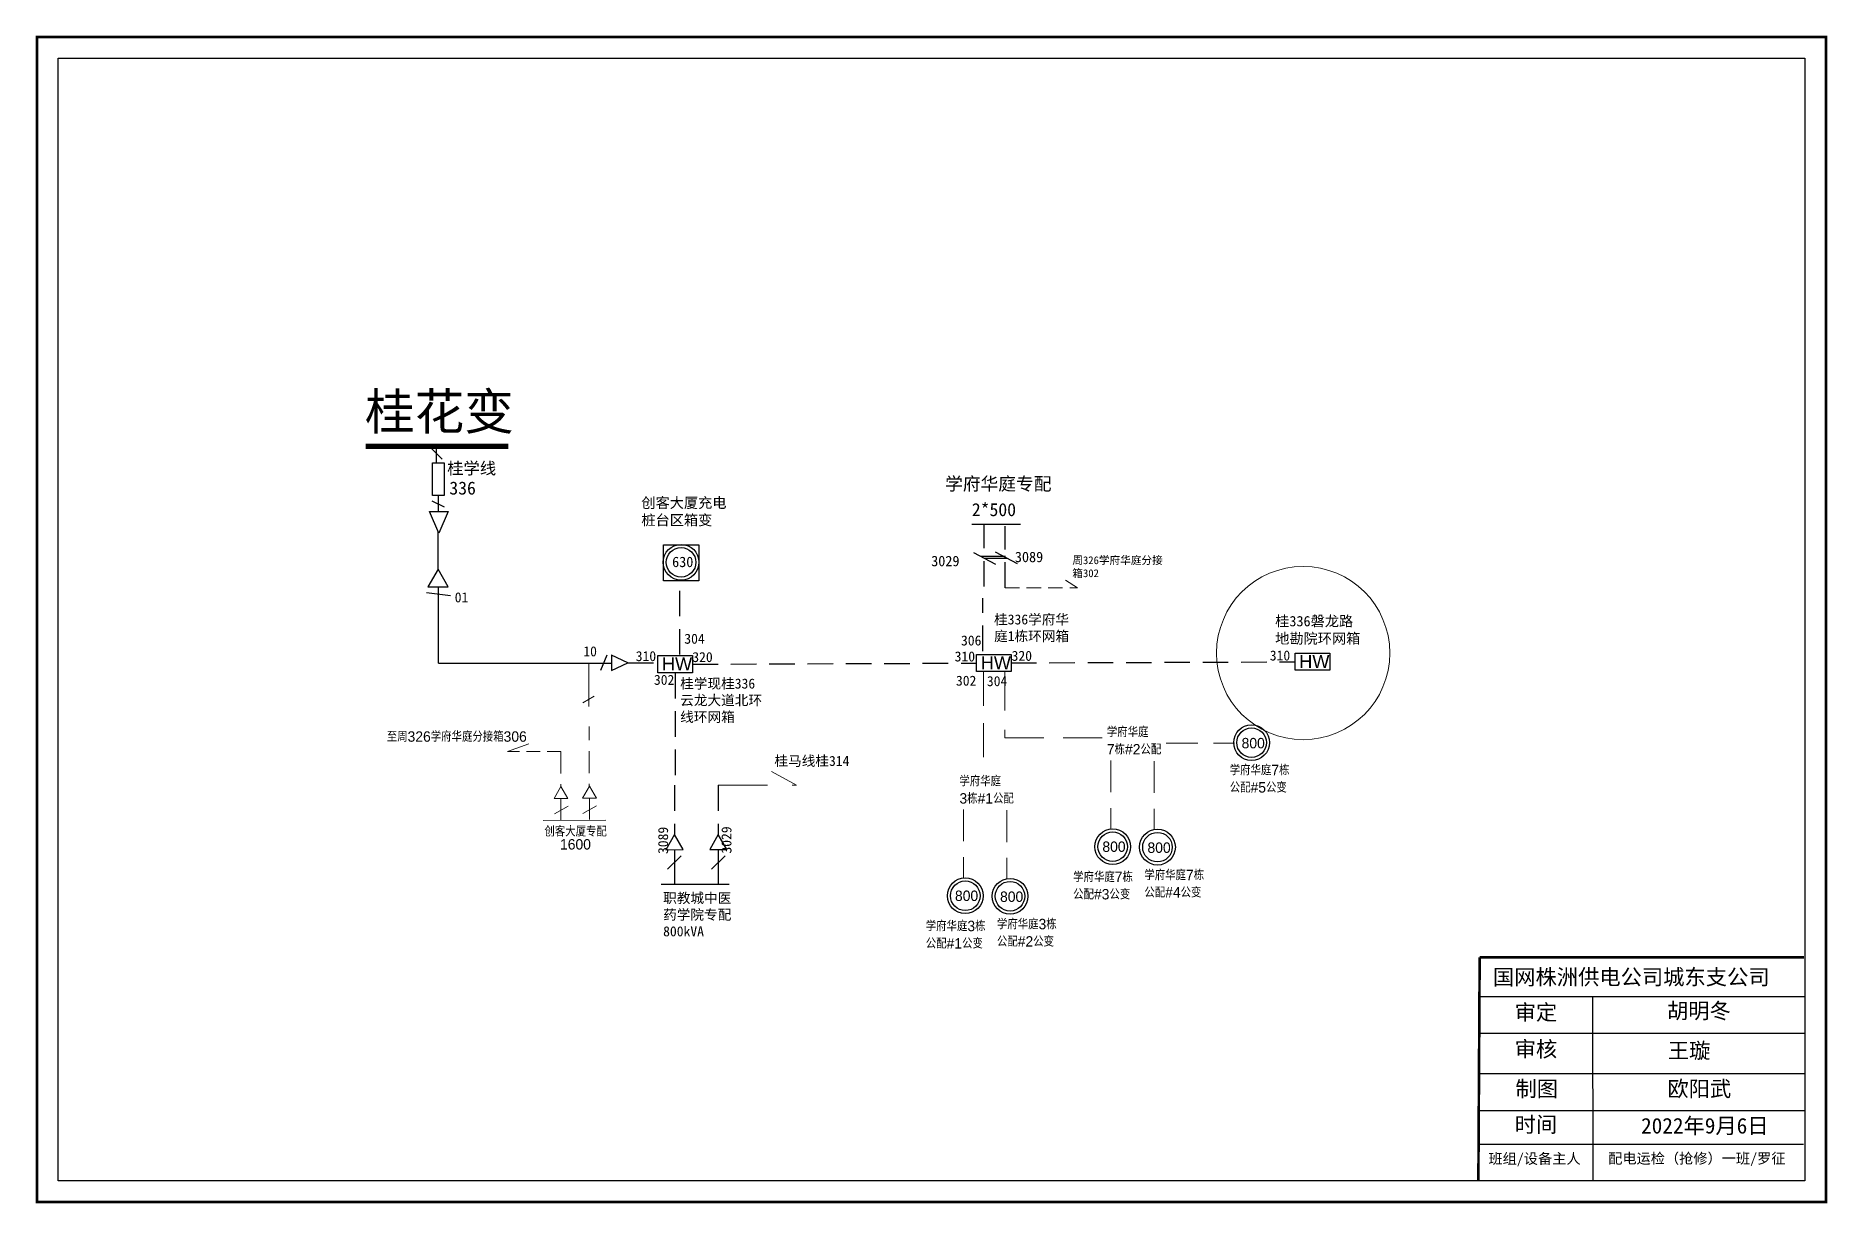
# Model space of a CAD drawing. Extents: x 469 to 813, y 51 to 275.
import ezdxf

# ---------------------------------------------------------------- set-up
doc = ezdxf.new("R2010")
doc.units = 0
doc.header["$LTSCALE"] = 0.774411
doc.linetypes.add('ACAD_ISO02W100', pattern=[15, 12, -3])
doc.linetypes.add('DASHED2', pattern=[9.525, 6.35, -3.175])
doc.layers.get('0').update_dxf_attribs({"linetype": 'CONTINUOUS'})
doc.layers.add('0-RefEdit0', color=7, linetype='CONTINUOUS')
doc.layers.add('MiniCADLayer', color=7, linetype='CONTINUOUS', lineweight=20)
doc.styles.add('hztxt_txtstyle_2.00_0_0', font='', dxfattribs={"height": 2, "bigfont": 'hztxt.shx'})
doc.styles.add('hztxt_txtstyle_200.00_0_0200', font='', dxfattribs={"height": 200, "bigfont": 'hztxt.shx'})
doc.styles.add('SimSun_txtstyle_3.00_0_0', font='', dxfattribs={"height": 3})
doc.styles.get("Standard").update_dxf_attribs({"font": '', "height": 2.5})
doc.styles.add('字体', font='', dxfattribs={"height": 2.5})
doc.styles.add('宋体_txtstyle_0.00_0_0', font='')
doc.styles.add('宋体_txtstyle_1.50_0_0', font='SIMSUN.TTC', dxfattribs={"height": 1.5})
doc.styles.add('宋体_txtstyle_1.92_0_0', font='', dxfattribs={"height": 1.92375})
doc.styles.add('宋体_txtstyle_2.00_0_0', font='SIMSUN.TTC', dxfattribs={"height": 2})
doc.styles.add('宋体_txtstyle_200.00_0_0200', font='SIMSUN.TTC', dxfattribs={"height": 200})
doc.styles.add('宋体_txtstyle_3.00_0_0', font='SIMSUN.TTC', dxfattribs={"height": 3})
doc.styles.add('宋体_txtstyle_300.00_0_0300', font='SIMSUN.TTC', dxfattribs={"height": 300})
doc.styles.get('hztxt_txtstyle_2.00_0_0').set_extended_font_data('hztxt')
doc.styles.get('hztxt_txtstyle_200.00_0_0200').set_extended_font_data('hztxt')
doc.styles.get('SimSun_txtstyle_3.00_0_0').set_extended_font_data('SimSun')
doc.styles.get('Standard').set_extended_font_data('SimSun')
doc.styles.get('字体').set_extended_font_data('SimSun')
doc.styles.get('宋体_txtstyle_0.00_0_0').set_extended_font_data('宋体')
doc.styles.get('宋体_txtstyle_1.92_0_0').set_extended_font_data('宋体')

msp = doc.modelspace()

# ---------------------------------------------------------------- linework, layer by layer
at = {"linetype": 'Continuous'}
for p, q in [((547.16, 193.78), (545.18, 195.76)), ((544.69, 183.74), (548.3, 183.75)), ((546.52, 179.59), (544.69, 183.74)), ((547.57, 184.55), (545.25, 185.74)), ((548.3, 183.75), (546.52, 179.59)), ((578.81, 156.1), (577.61, 153.14)), ((579.7, 156.14), (579.7, 153.13)), ((582.83, 154.62), (579.7, 156.11)), ((579.7, 153.13), (582.83, 154.62)), ((590.5, 114.97), (593.14, 117.51)), ((591.85, 118.72), (591.85, 112.1)), ((598.92, 114.97), (601.57, 117.51)), ((600.23, 118.76), (600.24, 112.14)), ((589.29, 112.1), (602.34, 112.1)), ((746.69, 90.49), (809.06, 90.49)), ((768.34, 90.48), (768.41, 55.03)), ((746.69, 83.39), (809.06, 83.39)), ((746.69, 75.64), (809.06, 75.64)), ((746.69, 68.53), (809.06, 68.53)), ((746.59, 62.09), (808.95, 62.09))]:
    msp.add_line(p, q, dxfattribs=at)
at = {"linetype": 'ACAD_ISO02W100'}
for p, q in [((546.07, 193.17), (546.07, 196.26)), ((546.42, 183.75), (546.42, 186.84)), ((546.35, 172.61), (546.35, 179.98))]:
    msp.add_line(p, q, dxfattribs=at)
at = {"color": 0, "linetype": 'Continuous'}
for p, q in [((658.34, 181.23), (649.03, 181.23)), ((653.62, 173.54), (649.42, 175.81)), ((657.77, 173.66), (653.56, 175.92)), ((655.49, 175.08), (650.76, 175.08)), ((655.86, 174.71), (651.45, 174.71)), ((546.39, 169.25), (546.39, 154.59))]:
    msp.add_line(p, q, dxfattribs=at)
at = {"linetype": 'DASHED2'}
for p, q in [((651.38, 169.29), (651.38, 181.15)), ((655.39, 169.05), (655.39, 180.92)), ((592.87, 156.21), (592.87, 170.29)), ((582.84, 154.61), (588.61, 154.61)), ((591.95, 152.72), (591.95, 131)), ((595.29, 154.37), (649.91, 154.58)), ((656.53, 154.62), (711.16, 154.83)), ((591.82, 131.08), (591.82, 121.59)), ((600.25, 131.08), (600.25, 121.59))]:
    msp.add_line(p, q, dxfattribs=at)
at = {"color": 7, "linetype": 'DASHED2', "lineweight": 0, "ltscale": 0.562963}
for p, q in [((655.39, 169.05), (669.35, 169.05)), ((669.35, 169.05), (666.81, 170.65))]:
    msp.add_line(p, q, dxfattribs=at)
at = {"color": 0, "linetype": 'DASHED2'}
msp.add_line((651.13, 156.86), (651.13, 167.08), dxfattribs=at)
at = {"color": 7, "linetype": 'Continuous'}
msp.add_line((546.44, 154.58), (579.7, 154.58), dxfattribs=at)
at = {"color": 7, "linetype": 'Continuous', "lineweight": 0, "ltscale": 0.992118}
for p, q in [((575.38, 154.58), (575.38, 146.26)), ((576.37, 148.24), (574.19, 146.95)), ((575.43, 142.39), (575.43, 139.78))]:
    msp.add_line(p, q, dxfattribs=at)
at = {"color": 7, "linetype": 'DASHED2', "lineweight": 0, "ltscale": 1.340694}
msp.add_line((651.22, 152.95), (651.22, 133.76), dxfattribs=at)
at = {"color": 7, "linetype": 'DASHED2', "lineweight": 0, "ltscale": 1.520756}
for p, q in [((655.38, 152.95), (655.38, 140.21)), ((655.38, 140.21), (674.1, 140.21))]:
    msp.add_line(p, q, dxfattribs=at)
at = {"color": 7, "linetype": 'Continuous', "lineweight": 0, "ltscale": 0.536011}
msp.add_line((559.73, 137.55), (563.8, 139.03), dxfattribs=at)
at = {"color": 7, "linetype": 'DASHED2', "lineweight": 0, "ltscale": 1.241383}
for p, q in [((686.35, 139.16), (699.54, 139.16)), ((675.76, 135.86), (675.76, 122.67)), ((684.08, 135.72), (684.08, 122.53)), ((647.41, 126.42), (647.41, 113.23)), ((655.73, 126.28), (655.73, 113.09))]:
    msp.add_line(p, q, dxfattribs=at)
at = {"color": 7, "linetype": 'DASHED2', "lineweight": 0, "ltscale": 0.536011}
msp.add_line((569.96, 137.55), (559.73, 137.55), dxfattribs=at)
at = {"color": 7, "linetype": 'DASHED2', "lineweight": 0, "ltscale": 0.850582}
for p, q in [((569.96, 137.55), (569.96, 130.92)), ((575.43, 137.62), (575.43, 130.99)), ((574.14, 128.62), (575.47, 130.92)), ((575.47, 130.92), (576.8, 128.62)), ((568.67, 128.55), (570, 130.85)), ((571.32, 128.55), (568.67, 128.55)), ((570, 130.85), (571.32, 128.55)), ((576.8, 128.62), (574.14, 128.62))]:
    msp.add_line(p, q, dxfattribs=at)
at = {"color": 7, "linetype": 'DASHED2', "lineweight": 0, "ltscale": 1.928678}
for p, q in [((600.25, 131.08), (615.29, 131.08)), ((615.29, 131.08), (610.47, 133.74))]:
    msp.add_line(p, q, dxfattribs=at)
at = {"color": 7, "linetype": 'Continuous', "lineweight": 0, "ltscale": 0.262525}
for p, q in [((570, 128.55), (570, 124.44)), ((575.47, 128.62), (575.47, 124.51)), ((578.63, 124.38), (566.57, 124.34)), ((571.37, 127.04), (568.75, 125.57)), ((576.85, 127.11), (574.22, 125.64))]:
    msp.add_line(p, q, dxfattribs=at)
at = {"linetype": 'Continuous', "const_width": 0.5}
msp.add_lwpolyline([(469.26, 274.95), (813.24, 274.95), (813.24, 50.98), (469.26, 50.98)], close=True, dxfattribs=at)
at = {"linetype": 'Continuous'}
for points in [[(473.31, 270.9), (809.19, 270.9), (809.19, 55.03), (473.31, 55.03)], [(547.55, 193.07), (547.55, 186.82), (545.32, 186.82), (545.32, 193.07)], [(589.69, 177.35), (596.53, 177.35), (596.53, 170.43), (589.69, 170.43)], [(591.82, 121.59), (590.19, 118.7), (593.5, 118.74)], [(600.24, 121.62), (598.61, 118.73), (601.92, 118.76)]]:
    msp.add_lwpolyline(points, close=True, dxfattribs=at)
for points, const_width in [([(559.85, 196.28), (532.45, 196.28)], 1), ([(746.66, 97.99), (746.41, 55.03)], 0.5), ([(746.69, 97.99), (809.06, 97.99)], 0.5)]:
    msp.add_lwpolyline(points, dxfattribs=dict(at, const_width=const_width))
at = {"color": 7}
msp.add_lwpolyline([(546.35, 172.61), (544.4, 169.25), (548.29, 169.25)], close=True, dxfattribs=at)
at = {"color": 0, "linetype": 'Continuous'}
for points in [[(588.61, 156.03), (595.29, 156.03), (595.29, 152.72), (588.61, 152.72)], [(649.92, 156.25), (656.59, 156.25), (656.59, 152.95), (649.92, 152.95)], [(711.16, 156.5), (717.83, 156.5), (717.83, 153.19), (711.16, 153.19)]]:
    msp.add_lwpolyline(points, close=True, dxfattribs=at)
at = {"linetype": 'Continuous'}
for centre, radius in [((593.09, 173.96), 3.44), ((593.09, 173.96), 2.84), ((702.8, 139.28), 3.44), ((702.8, 139.28), 2.84), ((676.09, 119.28), 3.44), ((676.09, 119.28), 2.84), ((684.7, 119.19), 3.44), ((684.7, 119.19), 2.84), ((647.74, 109.84), 3.44), ((647.74, 109.84), 2.84), ((656.35, 109.75), 3.44), ((656.35, 109.75), 2.84)]:
    msp.add_circle(centre, radius, dxfattribs=at)
at = {"color": 12, "linetype": 'Continuous', "lineweight": 0, "ltscale": 0.925242, "true_color": 0xc00000}
msp.add_circle((712.72, 156.5), 16.66, dxfattribs=at)
at = {"layer": '0-RefEdit0', "color": 7, "ltscale": 2}
msp.add_line((544.16, 168.14), (548.76, 167.61), dxfattribs=at)

# ---------------------------------------------------------------- texts
at = {"linetype": 'Continuous'}
for s, p in [('01', (549.56, 166.26)), ('10', (574.29, 155.88))]:
    msp.add_text(s, height=1.924, dxfattribs=at).set_placement(p)
at = {"linetype": 'Continuous', "style": '宋体_txtstyle_1.92_0_0'}
for s, p in [('304', (593.71, 158.3)), ('306', (646.92, 157.97)), ('310', (584.37, 154.96)), ('320', (595.25, 154.78)), ('310', (645.7, 154.9)), ('320', (656.65, 155.02)), ('310', (706.3, 155.08)), ('302', (587.87, 150.4)), ('302', (645.95, 150.24)), ('304', (651.9, 150.15))]:
    msp.add_text(s, height=1.924, dxfattribs=at).set_placement(p)
for s, p in [('3089', (590.59, 117.87)), ('3029', (602.78, 117.95))]:
    msp.add_text(s, height=1.924, rotation=90, dxfattribs=at).set_placement(p)
at = {"linetype": 'Continuous', "attachment_point": 1}
for s, insert, char_height, width, style in [('桂花变', (532.29, 206.47), 7, 36.1441, '字体'), ('桂336学府华庭1栋环网箱', (653.28, 163.94), 1.9238, 16.4118, '宋体_txtstyle_0.00_0_0'), ('桂学现桂336云龙大道北环线环网箱', (592.92, 151.61), 1.9238, 16.4118, '宋体_txtstyle_1.92_0_0'), ('桂马线桂314', (611.04, 136.74), 1.924, 20.4618, '宋体_txtstyle_0.00_0_0'), ('职教城中医药学院专配\\P800kVA', (589.64, 110.38), 1.924, 14.9021, '宋体_txtstyle_1.92_0_0'), ('国网株洲供电公司城东支公司', (749.22, 95.72), 3, 82.0179, 'SimSun_txtstyle_3.00_0_0'), ('胡明冬', (782.68, 89.23), 3, 23.4615, 'SimSun_txtstyle_3.00_0_0'), ('审定', (753.39, 88.93), 3, 23.4615, '字体'), ('审核', (753.39, 81.87), 3, 23.4615, '字体'), ('王璇', (782.84, 81.58), 3, 33.0539, '字体'), ('制图', (753.55, 74.24), 3, 23.4615, '字体'), ('欧阳武', (782.77, 74.24), 3, 23.4615, '宋体_txtstyle_3.00_0_0'), ('时间', (753.39, 67.36), 3, 23.4615, '字体')]:
    msp.add_mtext(s, dxfattribs=dict(at, insert=insert, char_height=char_height, width=width, style=style))
for s, insert, char_height, width in [('桂学线', (548.12, 193.19), 2.3, 10.143), ('336', (548.53, 189.49), 2.5, 5.6554)]:
    msp.add_mtext(s, dxfattribs=dict(at, insert=insert, char_height=char_height, width=width))
at = {"color": 0, "attachment_point": 1, "style": '宋体_txtstyle_0.00_0_0'}
for s, insert, char_height, width in [('{\\fSimSun|b0|i0|c134|p2;学府华庭专配}', (643.86, 190.31), 2.5, 25.016), ('创客大厦充电桩台区箱变', (585.46, 186.41), 2, 18.7489)]:
    msp.add_mtext(s, dxfattribs=dict(at, insert=insert, char_height=char_height, width=width))
at = {"insert": (649, 185.34), "char_height": 2.5, "width": 16.4292, "attachment_point": 1, "style": '宋体_txtstyle_0.00_0_0'}
msp.add_mtext('2*500', dxfattribs=at)
at = {"color": 7, "insert": (668.33, 175.11), "char_height": 1.5, "width": 17.576, "attachment_point": 1, "style": '宋体_txtstyle_1.50_0_0'}
msp.add_mtext('周326学府华庭分接箱302', dxfattribs=at)
at = {"color": 7, "linetype": 'Continuous', "lineweight": 0, "ltscale": 0.925242, "insert": (707.34, 163.65), "char_height": 2, "attachment_point": 1, "style": '宋体_txtstyle_2.00_0_0'}
msp.add_mtext('桂336磐龙路^M^J地勘院环网箱', dxfattribs=at)
at = {"color": 0, "linetype": 'Continuous', "char_height": 2.5, "width": 5.649, "attachment_point": 1, "style": '宋体_txtstyle_0.00_0_0'}
for insert in [(589.41, 155.69), (650.71, 155.91), (711.96, 156.15)]:
    msp.add_mtext('{\\fArial|b0|i0|c0|p32;HW}', dxfattribs=dict(at, insert=insert))
at = {"color": 4, "linetype": 'Continuous', "lineweight": 0, "ltscale": 0.893351, "true_color": 0x00ffff, "insert": (536.5, 141.46), "char_height": 2, "attachment_point": 1, "style": 'hztxt_txtstyle_2.00_0_0'}
msp.add_mtext('至周326学府华庭分接箱306', dxfattribs=at)
at = {"color": 7, "linetype": 'Continuous', "lineweight": 0, "ltscale": 0.74483, "char_height": 2, "attachment_point": 1, "style": 'hztxt_txtstyle_2.00_0_0'}
for s, insert in [('学府华庭^M^J7栋#2公配', (674.97, 142.34)), ('学府华庭^M^J3栋#1公配', (646.62, 132.9))]:
    msp.add_mtext(s, dxfattribs=dict(at, insert=insert))
at = {"color": 7, "linetype": 'DASHED2', "lineweight": 0, "ltscale": 0.912454, "char_height": 2, "attachment_point": 1}
for s, insert, style in [('800', (700.88, 140.19), 'hztxt_txtstyle_200.00_0_0200'), ('学府华庭7栋^M^J公配#5公变', (698.6, 135.02), 'hztxt_txtstyle_2.00_0_0'), ('800', (674.11, 120.28), 'hztxt_txtstyle_200.00_0_0200'), ('800', (682.78, 120.09), 'hztxt_txtstyle_200.00_0_0200'), ('学府华庭7栋^M^J公配#3公变', (668.49, 114.47), 'hztxt_txtstyle_2.00_0_0'), ('学府华庭7栋^M^J公配#4公变', (682.18, 114.84), 'hztxt_txtstyle_2.00_0_0'), ('800', (645.76, 110.84), 'hztxt_txtstyle_200.00_0_0200'), ('800', (654.43, 110.66), 'hztxt_txtstyle_200.00_0_0200'), ('学府华庭3栋^M^J公配#1公变', (640.15, 105.03), 'hztxt_txtstyle_200.00_0_0200'), ('学府华庭3栋^M^J公配#2公变', (653.83, 105.4), 'hztxt_txtstyle_2.00_0_0')]:
    msp.add_mtext(s, dxfattribs=dict(at, insert=insert, style=style))
at = {"color": 7, "linetype": 'Continuous', "lineweight": 0, "ltscale": 0.893351, "char_height": 2, "attachment_point": 1}
for s, insert, style in [('创客大厦专配', (566.81, 123.23), 'hztxt_txtstyle_2.00_0_0'), ('1600', (569.81, 120.73), 'hztxt_txtstyle_200.00_0_0200')]:
    msp.add_mtext(s, dxfattribs=dict(at, insert=insert, style=style))
at = {"color": 7, "linetype": 'Continuous', "lineweight": 0, "ltscale": 1.54207, "insert": (777.7, 67.12), "char_height": 3, "attachment_point": 1, "style": '宋体_txtstyle_300.00_0_0300'}
msp.add_mtext('2022年9月6日', dxfattribs=at)
at = {"color": 7, "linetype": 'Continuous', "lineweight": 0, "ltscale": 0.264415, "insert": (748.34, 60.3), "char_height": 2, "attachment_point": 1, "style": '宋体_txtstyle_200.00_0_0200'}
msp.add_mtext('班组/设备主人', dxfattribs=at)
at = {"color": 7, "linetype": 'Continuous', "lineweight": 0, "ltscale": 0.440692, "insert": (771.38, 60.34), "char_height": 2, "attachment_point": 1, "style": '宋体_txtstyle_200.00_0_0200'}
msp.add_mtext('配电运检（抢修）一班/罗征', dxfattribs=at)
at = {"layer": 'MiniCADLayer', "color": 7, "ltscale": 0.91098, "char_height": 2, "attachment_point": 1, "style": '宋体_txtstyle_0.00_0_0'}
for s, insert in [('3089', (657.28, 175.99)), ('630', (591.37, 175.04)), ('3029', (641.19, 175.21))]:
    msp.add_mtext(s, dxfattribs=dict(at, insert=insert))

doc.saveas('drawing.dxf')
